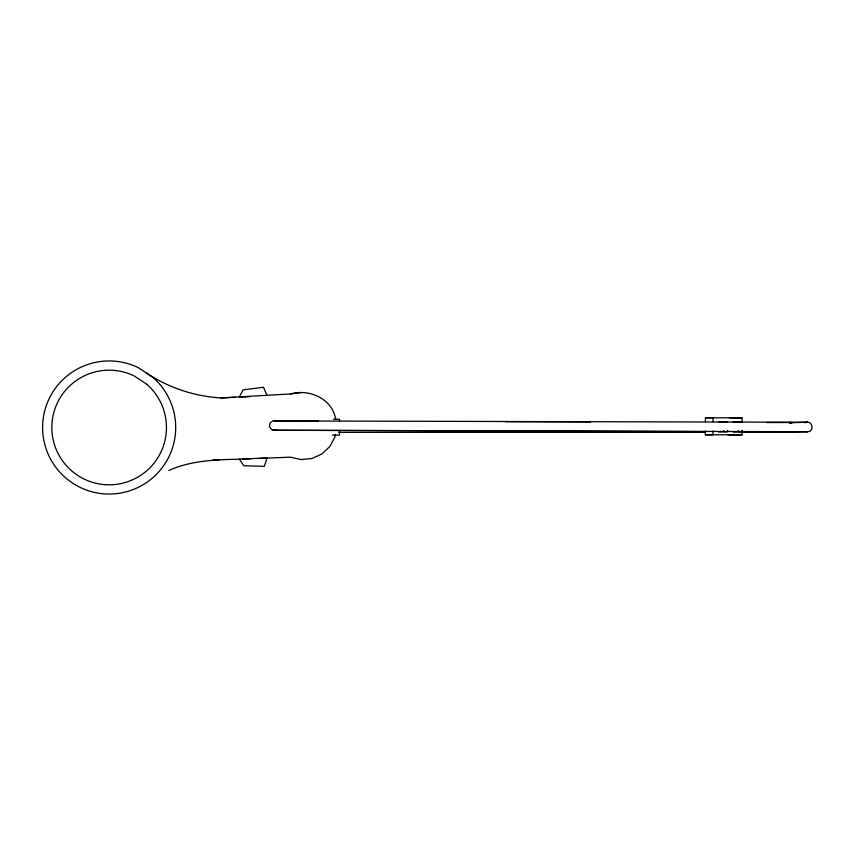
<?xml version="1.0" encoding="UTF-8"?>
<svg xmlns="http://www.w3.org/2000/svg" width="855" height="855" viewBox="0 0 855 855"><rect width="100%" height="100%" fill="white"/><g stroke="black" fill="none" stroke-linecap="round" stroke-linejoin="round"><path stroke-width="1.28" d="M712.974 430.835L712.963 434.757L705.247 434.778L705.418 430.856M705.439 421.697L705.45 417.774L713.006 417.764L712.995 421.686M728.236 434.853L741.99 434.842L742.001 430.92M742.022 421.772L742.033 417.849L705.45 417.774M335.395 434.458L335 436.841L329.87 446.47L321.929 453.941L312.011 458.472L301.152 459.584L290.518 457.158L258.648 458.451M239.357 396.859L243.098 389.848L263.458 387.262L266.984 395.288M276.432 429.627L274.06 430.257L704.189 431.604M805.154 422.872C811.94 418.971 815.328 431.743 807.505 431.722L790.576 432.181M168.798 470.485C191.146 460.428 215.994 459.627 240.063 459.21M145.681 372.556A155.792 153.547 -71.3 0 0 220.793 397.928L290.518 393.941C309.125 388.555 332.221 398.687 335.588 418.907M290.518 393.941L301.152 392.584M220.793 397.928L235.264 397.319M239.208 397.148L249.735 396.709M242.713 459.103L250.686 458.782M790.597 422.701L807.526 422.242L272.863 420.927L269.977 423.129L269.485 426.731L271.687 429.616L274.786 430.3M274.06 430.257L807.505 431.722L806.276 431.551M742.033 417.849L729.604 417.849M718.489 421.654L727.231 421.654A2.789 0.705 -89.8 0 1 727.53 421.921M742.044 421.964A2.789 0.705 -89.8 0 0 741.745 421.697L733.002 421.697L736.871 421.707M727.797 430.375A2.8 0.705 -89.8 0 1 727.199 431.647L718.457 431.647L722.325 431.657M742.311 430.418A2.8 0.705 -89.8 0 1 741.713 431.69L732.97 431.69L736.839 431.7M333.471 419.196L339.51 419.196L339.51 421.568M766.85 422.52L790.619 422.52M338.719 432.352L705.589 432.352M741.403 432.352L790.704 432.352M332.264 435.099L339.51 435.099L339.51 430.653M741.745 421.697L737.865 421.686A2.789 0.705 -89.8 0 1 738.175 421.953M505.455 421.729L590.559 421.943M727.199 431.647L723.33 431.636A2.8 0.705 -89.8 0 0 723.875 430.61M741.713 431.69L737.844 431.679A2.8 0.705 -89.8 0 0 738.431 430.407M741.99 434.842L705.428 434.778M318.391 421.088L274.081 420.778L276.037 420.991L275.31 420.938M272.831 430.086L273.557 430.14M213.237 459.53L218.816 460.076M762.863 432.192A4.938 4.649 -90 0 1 759.315 431.722M792.938 431.54A4.735 4.735 0 0 1 791.805 432.01M789.357 432.01A4.735 4.735 0 0 1 788.214 431.529M789.379 422.862A4.735 4.735 0 0 1 791.826 422.872M723.362 421.643A2.789 0.705 -89.8 0 1 723.661 421.91M267.027 457.991L264.302 466.328L243.782 465.74L239.379 459.114L267.027 457.991M152.917 377.365L138.446 367.746A66.551 66.551 0 0 0 42.611 426.196A66.551 66.551 0 0 0 136.084 488.355A66.551 66.551 0 0 0 152.917 377.365M146.836 384.323L134.385 376.04A57.317 57.317 0 0 0 51.845 426.378A57.317 57.317 0 0 0 132.343 479.912A57.317 57.317 0 0 0 146.836 384.323M788.235 431.732A4.938 4.906 -90 0 0 793.162 431.679A4.916 4.916 0 0 1 788.246 431.722M791.89 422.659A4.938 4.906 -90 0 0 789.336 422.68A4.916 4.916 0 0 1 791.89 422.669"/></g></svg>
